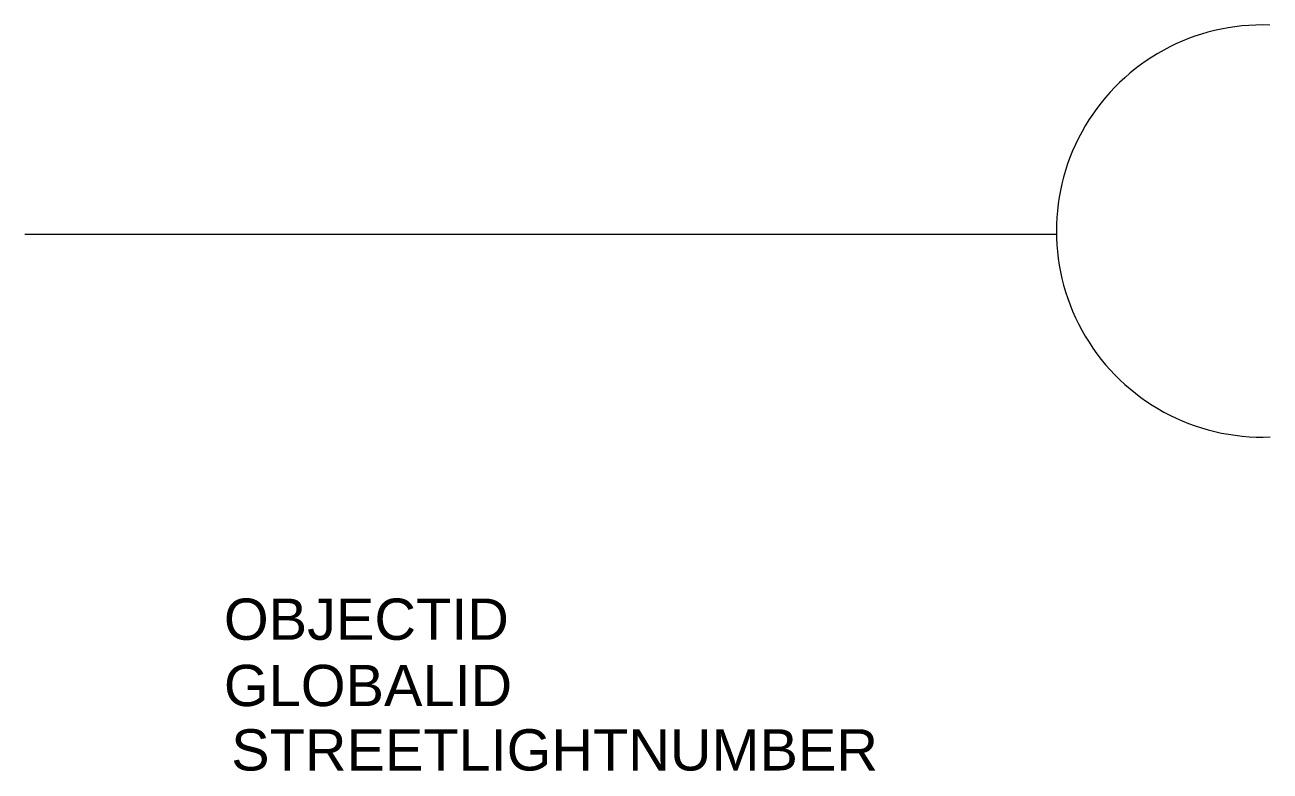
# Model space of a CAD drawing. Header units: feet. Extents: x 0.06 to 0.211, y -0.065 to 0.025.
import ezdxf

# ---------------------------------------------------------------- set-up
doc = ezdxf.new("R2010")
doc.units = ezdxf.units.FT
doc.header["$LTSCALE"] = 50
doc.header["$MEASUREMENT"] = 0
doc.linetypes.add('EESLU', pattern=[2, 1, 1])
doc.styles.get("Standard").update_dxf_attribs({"font": 'arial.ttf'})

msp = doc.modelspace()

# ---------------------------------------------------------------- linework, layer by layer
at = {"color": 0, "linetype": 'ByBlock'}
msp.add_line((0.06, 0), (0.185, 0), dxfattribs=at)
msp.add_arc((0.2099720936361093, 0.0003755290668043139), 0.02497491706994484, 87.93812220989753, 272.1286600320502, dxfattribs=at)

# ---------------------------------------------------------------- texts
at = {"color": 0, "linetype": 'EESLU', "flags": 1}
for tag, p in [('OBJECTID', (0.08411310064399405, -0.04916364843396608)), ('GLOBALID', (0.08411310064399405, -0.05719570850800395))]:
    msp.add_attdef(tag, p, '', height=0.005, dxfattribs=at)
at = {"color": 0, "linetype": 'ByBlock', "flags": 1}
msp.add_attdef('STREETLIGHTNUMBER', (0.085, -0.065), '', height=0.005, dxfattribs=at)

doc.saveas('drawing.dxf')
